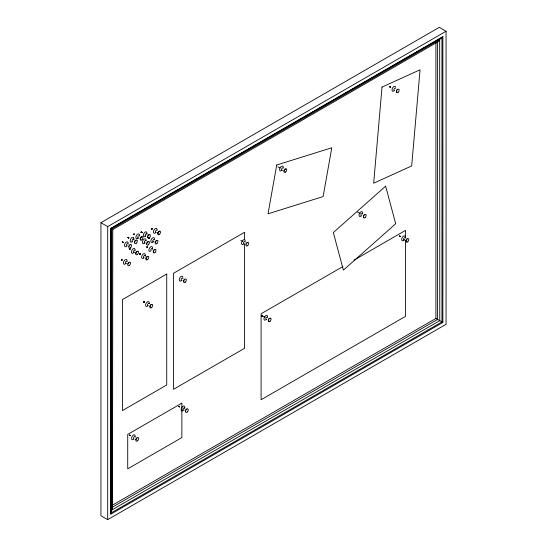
<?xml version="1.0" encoding="UTF-8"?>
<svg xmlns="http://www.w3.org/2000/svg" width="547" height="547" viewBox="0 0 547 547"><rect width="100%" height="100%" fill="white"/><g stroke="black" fill="none" stroke-linecap="round" stroke-linejoin="round"><path stroke-width="0.82" d="M122.795 242.622L122.412 242.164L122.754 242.56L123.027 242.253L122.822 242.629L122.412 242.164L122.972 242.218L122.412 242.164L122.795 242.622L122.412 242.164L123.007 242.232M129.694 249.076L129.954 248.837L129.352 248.769L129.919 249.145M141.83 232.379L141.201 232.16L141.83 232.379L141.201 232.16L141.577 232.619M149.269 238.054L148.784 237.972L149.126 238.376L149.399 238.061L149.228 238.437L148.784 237.972L149.345 238.034L148.784 237.972L149.194 238.437L148.784 237.972L149.379 238.041L148.784 237.972L149.16 238.43M151.704 229.056C152.244 228.202 151.745 229.972 151.369 228.701L151.929 228.762L151.369 228.701L151.724 229.138L151.369 228.701L151.963 228.769L151.369 228.701L151.71 229.104M179.443 406.852L179.067 406.394L179.402 406.79L179.683 406.483L179.478 406.859L179.067 406.394L179.628 406.455L179.067 406.394L179.443 406.852L179.06 406.394L179.662 406.462M262.444 315.763L261.876 315.708L265.206 317.246M390.558 86.775L389.956 86.706L390.49 86.768L390.373 87.171L390.592 86.829L389.963 86.7L390.319 87.137L389.956 86.706L390.579 86.795L389.963 86.7L390.339 87.158M400.007 236.345L399.597 236.195L400.233 236.413M121.844 259.832L121.352 259.75L121.803 260.215L121.352 259.757L121.878 259.818L121.769 260.222L121.974 259.846L121.359 259.75L121.707 260.187L121.352 259.757L121.974 259.846L121.359 259.75L121.694 260.153M128.552 238.082L128.142 237.61L128.668 237.672L128.552 238.082L128.764 237.706L128.142 237.61L128.497 238.048L128.142 237.61L128.736 237.678L128.142 237.61L128.524 238.068M139.97 254.403L139.553 253.938L140.087 253.999L139.97 254.403L140.176 254.027L139.56 253.931L139.916 254.369L139.553 253.938L140.176 254.027L139.56 253.931L139.936 254.389M144.148 302.211L143.526 301.937L144.121 302.006M134.391 234.533L133.803 234.205L134.152 234.642M147.43 247.265L146.835 246.936L147.218 247.394M130.077 435.467L129.482 435.145L129.865 435.603M100.935 222.704L439.303 27.35L446.065 31.254L446.065 324.296L107.697 519.65L100.935 515.746L100.935 222.704L107.697 226.615L446.065 31.254M110.788 228.393L442.872 36.786L442.872 322.45L110.891 514.118L110.788 228.393L112.812 229.569M442.872 36.786L110.891 228.455L110.891 514.118M437.607 42.003L112.778 229.542L112.538 508.758A3.829 3.132 -60 0 1 111.944 509.811L110.788 513.127L441.962 321.923L441.962 37.196L439.774 39.575L111.759 228.954L111.759 510.036L439.774 320.658L439.672 39.856A3.829 3.132 -60 0 1 439.056 40.895L437.607 42.003L437.607 319.414L112.778 506.953M342.921 266.533L261.097 313.773L261.097 399.734L405.58 316.316L405.58 240.571M353.977 260.146L405.58 230.355L405.58 237.166M112.566 505.12L435.918 318.436L442.872 322.45M144.093 301.999L143.882 302.375M357.451 212.051L360.288 213.515M141.762 232.222L141.194 232.16C141.413 233.207 142.07 231.778 141.201 232.16L141.611 232.625L141.194 232.16L141.762 232.222L141.194 232.16L141.83 232.284M400.192 236.263L399.597 236.195L400.042 236.304M147.43 247.005L146.835 246.936C147.054 247.982 147.711 246.547 146.835 246.936L147.396 247.312M129.954 249.097L129.359 248.769L129.954 248.837M130.077 435.214L129.482 435.145C129.701 436.191 130.357 434.756 129.482 435.145L130.049 435.515M144.052 301.999L143.526 301.937L143.868 302.341L143.526 301.937L144.148 302.026L143.533 301.937L143.977 302.402L143.526 301.937L144.018 302.382M134.323 234.266L133.796 234.205L134.179 234.663L133.796 234.205L134.418 234.294M390.579 86.795L389.963 86.7L390.408 87.164L389.963 86.706L390.449 86.782M400.213 236.283L399.597 236.195L400.083 236.277M128.764 237.706L128.142 237.61L128.627 237.692M129.359 248.769L129.974 249.042M134.288 234.287L133.796 234.205L134.138 234.608M129.735 249.227L129.359 248.769L129.769 248.926M140.046 254.013L139.553 253.931L140.189 254.061L139.56 253.931L140.005 254.396M179.696 406.517L179.067 406.394L179.402 406.749M140.005 254.047L139.553 253.931L139.916 254.184M179.512 406.503L179.06 406.394L179.683 406.667M390.408 86.816L389.963 86.7L390.298 87.007M151.813 228.81L151.369 228.701L151.779 229.166L151.369 228.701L151.895 228.762L151.369 228.701L152.004 228.872M134.247 234.314L133.796 234.205L134.432 234.328L133.803 234.205L134.247 234.67M121.803 259.866L121.352 259.75L121.878 260.167M262.328 315.817L261.883 315.701L262.293 316.173L261.883 315.708L262.41 315.769L261.883 315.701L262.519 315.872M141.837 232.331L141.201 232.16L141.687 232.605M152.004 228.919L151.369 228.701L151.779 228.851M123.048 242.383L122.412 242.164L122.754 242.56M390.592 86.925L389.963 86.706L390.373 86.857M149.42 238.191L148.784 237.972L149.126 238.376M262.512 315.92L261.876 315.701L262.293 315.858M134.206 234.355L133.796 234.205L134.288 234.649M121.769 259.907L121.352 259.75L121.707 260.003M139.97 254.088L139.553 253.931L140.121 254.307M400.213 236.468L399.597 236.195L399.98 236.653M151.984 228.974L151.369 228.701L151.745 228.899M262.498 315.975L261.883 315.701L262.259 315.906M122.795 242.362L122.412 242.164L122.897 242.608M139.936 254.136L139.553 253.931L140.148 254.259M129.714 249.022L129.352 248.769L129.735 248.974M121.735 259.955L121.352 259.75L121.947 260.078M277.958 166.842L280.002 167.943M240.796 240.441L242.841 241.542M400.192 236.516L399.597 236.195L399.939 236.502M141.762 232.537L141.194 232.16L141.721 232.578M122.972 242.54L122.412 242.164L122.754 242.471M122.767 242.417L122.412 242.164L122.938 242.574M128.497 237.863L128.142 237.61L128.777 237.74L128.142 237.61L128.593 238.075M129.359 248.769L129.885 249.186M149.126 238.28L148.784 237.972L149.42 238.095L148.784 237.972L149.194 238.437M435.918 42.734L435.918 318.436M244.564 239.942L244.564 232.263L173.502 273.288L173.502 389.327L244.564 348.302L244.564 244.208M107.697 226.615L107.697 519.65M404.472 239.914A1.333 0.745 -61.6 0 1 403.556 239.388A1.333 0.745 -61.6 0 1 404.472 237.733A1.333 0.745 -61.6 0 1 405.382 238.266M403.495 240.482A2.667 1.491 -61.6 0 1 401.669 239.422A2.667 1.491 -61.6 0 1 403.495 236.119A2.667 1.491 -61.6 0 1 405.32 237.172M404.404 239.627A2.667 1.491 -61.6 0 1 403.966 240.112M406.113 241.172A1.333 0.745 -61.6 0 1 406.113 240.085M406.264 239.771A1.333 0.745 -61.6 0 1 407.139 238.943M148.401 305.657A1.333 0.745 -61.6 0 1 147.492 305.226A1.333 0.745 -61.6 0 1 148.244 303.592A1.333 0.745 -61.6 0 1 149.283 303.742M147.423 306.224A2.667 1.491 -61.6 0 1 145.611 304.973A2.667 1.491 -61.6 0 1 147.745 301.698A2.667 1.491 -61.6 0 1 149.187 303.517M150.193 307.052A1.333 0.745 -61.6 0 1 150.11 305.67A1.333 0.745 -61.6 0 1 151.293 304.658M393.861 90.987A2.667 1.491 -61.6 0 1 392.042 90.118A2.667 1.491 -61.6 0 1 393.539 86.857A2.667 1.491 -61.6 0 1 395.618 87.158M394.599 90.535A1.333 0.745 -61.6 0 1 394.107 89.12A1.333 0.745 -61.6 0 1 395.625 88.306M396.814 91.875A1.333 0.745 -61.6 0 1 396.479 91.684M396.356 91.212A1.333 0.745 -61.6 0 1 397.505 89.455M127.287 245.883A1.333 0.745 -61.6 0 1 126.371 245.357A1.333 0.745 -61.6 0 1 127.287 243.702A1.333 0.745 -61.6 0 1 128.196 244.235M126.309 246.451A2.667 1.491 -61.6 0 1 124.484 245.391A2.667 1.491 -61.6 0 1 126.309 242.089A2.667 1.491 -61.6 0 1 128.135 243.142M128.839 246.376A1.333 0.745 -61.6 0 1 129.954 244.912M131.567 242.116A2.667 1.491 -61.6 0 1 130.275 240.242A2.667 1.491 -61.6 0 1 132.511 237.323A2.667 1.491 -61.6 0 1 133.803 239.196M132.511 241.528A2.667 1.491 -61.6 0 1 132.039 241.897M132.559 241.466A1.333 0.745 -61.6 0 1 132.189 240.29A1.333 0.745 -61.6 0 1 133.324 239.025A1.333 0.745 -61.6 0 1 133.892 239.983M134.808 242.731A1.333 0.745 -61.6 0 1 134.808 241.186M134.993 240.899A1.333 0.745 -61.6 0 1 135.451 240.468M135.683 240.359A1.333 0.745 -61.6 0 1 136.094 240.393M138.671 237.924A1.333 0.745 -61.6 0 1 137.762 237.494A1.333 0.745 -61.6 0 1 138.514 235.86A1.333 0.745 -61.6 0 1 139.553 236.01M137.222 238.704A2.667 1.491 -61.6 0 1 135.902 237.042A2.667 1.491 -61.6 0 1 137.858 234.041A2.667 1.491 -61.6 0 1 139.519 235.183M138.165 238.123A2.667 1.491 -61.6 0 1 137.694 238.492M141.105 237.063A1.333 0.745 -61.6 0 1 141.899 237.124M140.319 239.183A1.333 0.745 -61.6 0 1 140.873 237.248M144.62 236.66A2.667 1.491 -61.6 0 1 143.335 234.786A2.667 1.491 -61.6 0 1 145.57 231.866A2.667 1.491 -61.6 0 1 146.856 233.74M145.57 236.078A2.667 1.491 -61.6 0 1 145.099 236.448M145.611 236.017A1.333 0.745 -61.6 0 1 145.242 234.841A1.333 0.745 -61.6 0 1 146.384 233.576A1.333 0.745 -61.6 0 1 146.952 234.533M148.052 237.336A1.333 0.745 -61.6 0 1 147.628 236.372A1.333 0.745 -61.6 0 1 148.504 235.019M148.743 234.909A1.333 0.745 -61.6 0 1 149.153 234.943M134.227 252.495A1.333 0.745 -61.6 0 1 133.318 251.969A1.333 0.745 -61.6 0 1 134.227 250.314A1.333 0.745 -61.6 0 1 135.143 250.841M133.256 253.056A2.667 1.491 -61.6 0 1 131.43 252.003A2.667 1.491 -61.6 0 1 133.256 248.7A2.667 1.491 -61.6 0 1 135.075 249.753M134.165 252.201A2.667 1.491 -61.6 0 1 133.728 252.693M135.875 253.753A1.333 0.745 -61.6 0 1 135.875 252.659M136.018 252.345A1.333 0.745 -61.6 0 1 137.119 251.497M156.237 232.42A1.333 0.745 -61.6 0 1 155.334 231.99A1.333 0.745 -61.6 0 1 156.08 230.355A1.333 0.745 -61.6 0 1 157.119 230.506M154.794 233.2A2.667 1.491 -61.6 0 1 153.468 231.538A2.667 1.491 -61.6 0 1 155.423 228.537A2.667 1.491 -61.6 0 1 157.092 229.678M155.738 232.619A2.667 1.491 -61.6 0 1 155.266 232.988M157.885 232.591A1.333 0.745 -61.6 0 1 159.464 231.613M158.439 233.849A1.333 0.745 -61.6 0 1 158.028 233.815M157.796 233.473A1.333 0.745 -61.6 0 1 157.796 232.913M282.45 170.103A1.333 0.745 -61.6 0 1 281.541 169.673A1.333 0.745 -61.6 0 1 282.293 168.038A1.333 0.745 -61.6 0 1 283.332 168.189M281.008 170.883A2.667 1.491 -61.6 0 1 279.681 169.214A2.667 1.491 -61.6 0 1 281.637 166.22A2.667 1.491 -61.6 0 1 283.298 167.361M281.951 170.302A2.667 1.491 -61.6 0 1 281.479 170.664M284.884 169.242A1.333 0.745 -61.6 0 1 285.678 169.296M284.098 171.361A1.333 0.745 -61.6 0 1 284.098 170.274M284.242 169.96A1.333 0.745 -61.6 0 1 284.652 169.426M153.892 241.514A1.333 0.745 -61.6 0 1 152.777 241.432A1.333 0.745 -61.6 0 1 153.42 239.695A1.333 0.745 -61.6 0 1 154.534 239.777M153.153 241.89A2.667 1.491 -61.6 0 1 150.883 241.569A2.667 1.491 -61.6 0 1 152.524 238.007A2.667 1.491 -61.6 0 1 154.507 238.957M155.177 242.485A1.333 0.745 -61.6 0 1 155.745 241.131A1.333 0.745 -61.6 0 1 156.736 240.755M360.863 216.256A2.667 1.491 -61.6 0 1 359.037 215.197A2.667 1.491 -61.6 0 1 360.863 211.894A2.667 1.491 -61.6 0 1 362.682 212.947M361.601 215.798A1.333 0.745 -61.6 0 1 360.938 214.964A1.333 0.745 -61.6 0 1 361.916 213.467A1.333 0.745 -61.6 0 1 362.75 214.041M363.481 216.947A1.333 0.745 -61.6 0 1 363.55 215.703A1.333 0.745 -61.6 0 1 364.507 214.718M133.379 439.432A2.667 1.491 -61.6 0 1 131.553 438.373A2.667 1.491 -61.6 0 1 133.379 435.07A2.667 1.491 -61.6 0 1 135.205 436.123M134.118 438.974A1.333 0.745 -61.6 0 1 133.454 438.14A1.333 0.745 -61.6 0 1 134.432 436.643A1.333 0.745 -61.6 0 1 135.266 437.217M135.909 439.918A1.333 0.745 -61.6 0 1 135.909 439.357M136.005 439.036A1.333 0.745 -61.6 0 1 137.03 437.894M266.751 319.427A1.333 0.745 -61.6 0 1 265.842 318.99A1.333 0.745 -61.6 0 1 266.594 317.363A1.333 0.745 -61.6 0 1 267.633 317.513M264.864 320.262A2.667 1.491 -61.6 0 1 264.864 316.487A2.667 1.491 -61.6 0 1 267.599 316.686M266.252 319.626A2.667 1.491 -61.6 0 1 265.78 319.988M268.399 319.592A1.333 0.745 -61.6 0 1 269.979 318.621M268.953 320.85A1.333 0.745 -61.6 0 1 268.543 320.822M268.31 320.48A1.333 0.745 -61.6 0 1 268.31 319.913M126.466 263.292A1.333 0.745 -61.6 0 1 125.331 263.128A1.333 0.745 -61.6 0 1 126.145 261.35A1.333 0.745 -61.6 0 1 127.136 261.822M125.256 264.037A2.667 1.491 -61.6 0 1 123.431 262.984A2.667 1.491 -61.6 0 1 125.256 259.681A2.667 1.491 -61.6 0 1 127.075 260.734M127.786 263.962A1.333 0.745 -61.6 0 1 128.21 263.039M128.429 262.792A1.333 0.745 -61.6 0 1 128.901 262.505M145.167 242.834A1.333 0.745 -61.6 0 1 144.258 242.403A1.333 0.745 -61.6 0 1 145.01 240.769A1.333 0.745 -61.6 0 1 146.049 240.919M143.717 243.613A2.667 1.491 -61.6 0 1 142.432 241.74A2.667 1.491 -61.6 0 1 144.661 238.82A2.667 1.491 -61.6 0 1 145.953 240.694M144.661 243.032A2.667 1.491 -61.6 0 1 144.189 243.401M147.601 241.972A1.333 0.745 -61.6 0 1 148.394 242.027M146.815 244.092A1.333 0.745 -61.6 0 1 146.815 243.005M146.958 242.69A1.333 0.745 -61.6 0 1 147.369 242.157M244.386 243.723A1.333 0.745 -61.6 0 1 243.477 243.196A1.333 0.745 -61.6 0 1 244.386 241.542A1.333 0.745 -61.6 0 1 245.302 242.075M243.415 244.29A2.667 1.491 -61.6 0 1 241.596 243.422A2.667 1.491 -61.6 0 1 243.1 240.16A2.667 1.491 -61.6 0 1 245.179 240.454M245.945 244.215A1.333 0.745 -61.6 0 1 246.369 243.285M246.588 243.046A1.333 0.745 -61.6 0 1 247.059 242.752M184.175 409.929A1.333 0.745 -61.6 0 1 183.04 409.771A1.333 0.745 -61.6 0 1 183.86 407.987A1.333 0.745 -61.6 0 1 184.852 408.465M182.965 410.681A2.667 1.491 -61.6 0 1 181.146 409.429A2.667 1.491 -61.6 0 1 183.279 406.154A2.667 1.491 -61.6 0 1 184.722 407.973M185.727 411.508A1.333 0.745 -61.6 0 1 185.652 410.127A1.333 0.745 -61.6 0 1 186.828 409.115M142.986 258.437A2.667 1.491 -61.6 0 1 141.694 256.564A2.667 1.491 -61.6 0 1 143.929 253.644A2.667 1.491 -61.6 0 1 145.215 255.517M143.929 257.856A2.667 1.491 -61.6 0 1 143.458 258.218M143.97 257.787A1.333 0.745 -61.6 0 1 143.601 256.611A1.333 0.745 -61.6 0 1 144.743 255.346A1.333 0.745 -61.6 0 1 145.311 256.304M146.411 259.107A1.333 0.745 -61.6 0 1 146.22 257.507A1.333 0.745 -61.6 0 1 147.656 256.851M182.055 280.283A1.333 0.745 -61.6 0 1 181.139 279.756A1.333 0.745 -61.6 0 1 182.055 278.108A1.333 0.745 -61.6 0 1 182.965 278.635M181.078 280.85A2.667 1.491 -61.6 0 1 179.266 279.982A2.667 1.491 -61.6 0 1 180.763 276.72A2.667 1.491 -61.6 0 1 182.842 277.021M184.031 281.739A1.333 0.745 -61.6 0 1 183.607 281.336M183.607 280.775A1.333 0.745 -61.6 0 1 184.729 279.312M151.252 250.793A1.333 0.745 -61.6 0 1 150.883 249.617A1.333 0.745 -61.6 0 1 152.018 248.352A1.333 0.745 -61.6 0 1 152.586 249.309M150.261 251.435A2.667 1.491 -61.6 0 1 148.934 249.774A2.667 1.491 -61.6 0 1 150.89 246.772A2.667 1.491 -61.6 0 1 152.558 247.914M153.502 252.051A1.333 0.745 -61.6 0 1 153.905 249.979M154.377 249.685A1.333 0.745 -61.6 0 1 154.787 249.719M382.025 87.096L373.663 183.231L411.686 165.926L420.055 69.784L382.025 87.096M276.72 165.003L268.03 213.815L323.113 196.578L331.797 147.765L276.72 165.003M143.882 302.19L143.526 301.937L143.882 302.19M134.179 234.403L133.796 234.205L134.152 234.458M149.399 238.246L148.784 237.972L149.379 238.301M143.936 302.088L143.526 301.937L143.936 302.088M385.628 186.178L333.335 232.55L343.407 270.136L395.7 223.764L385.628 186.178M166.732 274.033L122.405 299.626L122.405 410.585L166.732 384.992L166.732 274.033M181.864 403.146L127.725 434.407L127.725 468.834L181.864 437.579L181.864 403.146M128.777 237.829L128.142 237.61L128.764 237.883M390.579 86.973L389.956 86.7L390.558 87.028M141.817 232.434L141.194 232.16L141.789 232.489M144.121 302.265L143.533 301.937L144.093 302.313M407.747 241.767A2.01 1.121 -61.6 0 0 408.363 238.649A2.01 1.121 -61.6 0 0 406.065 240.796A2.01 1.121 -61.6 0 0 407.747 241.767M151.676 307.51A2.01 1.121 -61.6 0 0 152.292 304.392A2.01 1.121 -61.6 0 0 150.001 306.539A2.01 1.121 -61.6 0 0 151.676 307.51M398.113 92.279A2.01 1.121 -61.6 0 0 398.729 89.154A2.01 1.121 -61.6 0 0 396.431 91.308A2.01 1.121 -61.6 0 0 398.113 92.279M130.562 247.736A2.01 1.121 -61.6 0 0 131.177 244.618A2.01 1.121 -61.6 0 0 128.88 246.765A2.01 1.121 -61.6 0 0 130.562 247.736M136.292 243.189A2.01 1.121 -61.6 0 0 136.907 240.065A2.01 1.121 -61.6 0 0 134.61 242.218A2.01 1.121 -61.6 0 0 136.292 243.189M141.946 239.784A2.01 1.121 -61.6 0 0 142.562 236.66A2.01 1.121 -61.6 0 0 140.271 238.813A2.01 1.121 -61.6 0 0 141.946 239.784M149.352 237.733A2.01 1.121 -61.6 0 0 149.96 234.615A2.01 1.121 -61.6 0 0 147.669 236.762A2.01 1.121 -61.6 0 0 149.352 237.733M137.509 254.348A2.01 1.121 -61.6 0 0 138.124 251.223A2.01 1.121 -61.6 0 0 135.827 253.377A2.01 1.121 -61.6 0 0 137.509 254.348M159.519 234.273A2.01 1.121 -61.6 0 0 160.134 231.155A2.01 1.121 -61.6 0 0 157.837 233.302A2.01 1.121 -61.6 0 0 159.519 234.273M285.732 171.956A2.01 1.121 -61.6 0 0 286.348 168.838A2.01 1.121 -61.6 0 0 284.05 170.985A2.01 1.121 -61.6 0 0 285.732 171.956M156.934 243.552A2.01 1.121 -61.6 0 0 157.55 240.427A2.01 1.121 -61.6 0 0 155.252 242.581A2.01 1.121 -61.6 0 0 156.934 243.552M365.116 217.542A2.01 1.121 -61.6 0 0 365.731 214.424A2.01 1.121 -61.6 0 0 363.434 216.571A2.01 1.121 -61.6 0 0 365.116 217.542M137.632 440.718A2.01 1.121 -61.6 0 0 138.247 437.6A2.01 1.121 -61.6 0 0 135.95 439.747A2.01 1.121 -61.6 0 0 137.632 440.718M270.033 321.28A2.01 1.121 -61.6 0 0 270.649 318.156A2.01 1.121 -61.6 0 0 268.351 320.31A2.01 1.121 -61.6 0 0 270.033 321.28M129.509 265.329A2.01 1.121 -61.6 0 0 130.118 262.204A2.01 1.121 -61.6 0 0 127.827 264.358A2.01 1.121 -61.6 0 0 129.509 265.329M148.442 244.687A2.01 1.121 -61.6 0 0 149.058 241.569A2.01 1.121 -61.6 0 0 146.767 243.716A2.01 1.121 -61.6 0 0 148.442 244.687M247.668 245.576A2.01 1.121 -61.6 0 0 248.283 242.458A2.01 1.121 -61.6 0 0 245.986 244.605A2.01 1.121 -61.6 0 0 247.668 245.576M187.218 411.966A2.01 1.121 -61.6 0 0 187.833 408.848A2.01 1.121 -61.6 0 0 185.536 410.995A2.01 1.121 -61.6 0 0 187.218 411.966M147.711 259.51A2.01 1.121 -61.6 0 0 148.319 256.386A2.01 1.121 -61.6 0 0 146.028 258.54A2.01 1.121 -61.6 0 0 147.711 259.51M185.33 282.143A2.01 1.121 -61.6 0 0 185.946 279.018A2.01 1.121 -61.6 0 0 183.655 281.172A2.01 1.121 -61.6 0 0 185.33 282.143M154.986 252.509A2.01 1.121 -61.6 0 0 155.601 249.391A2.01 1.121 -61.6 0 0 153.304 251.538A2.01 1.121 -61.6 0 0 154.986 252.509"/></g></svg>
